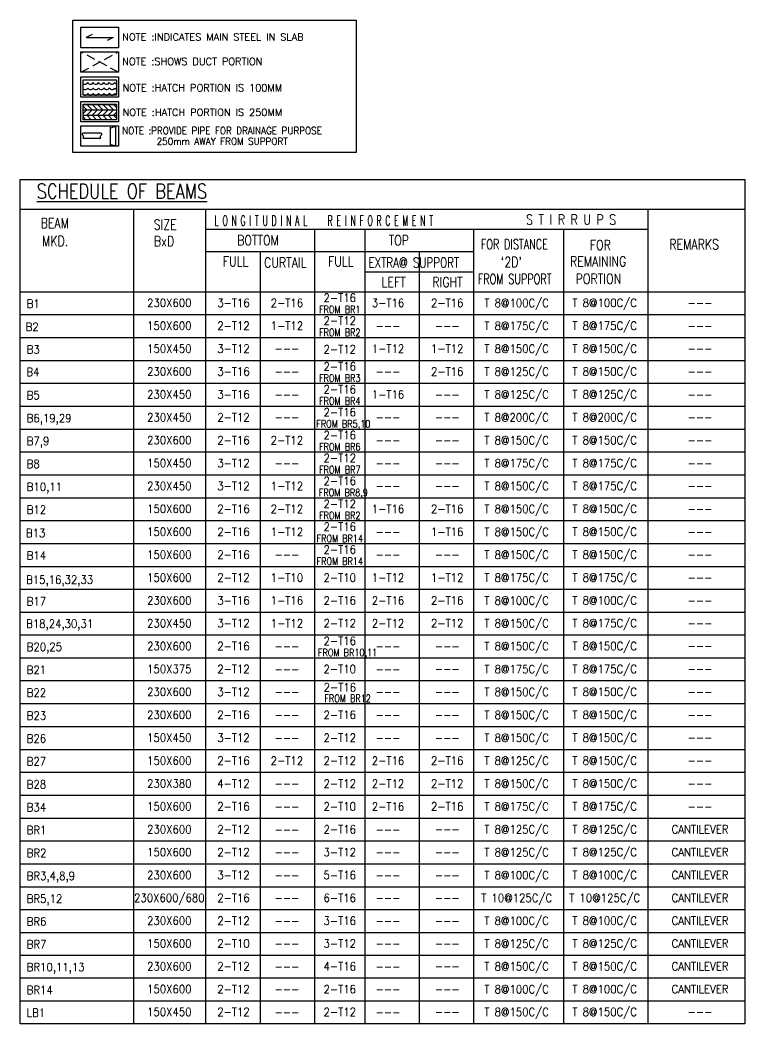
# Model space of a CAD drawing. Extents: x 2442.3 to 2484.6, y 847.7 to 875.8.
# Drawn here: x 2464.35 to 2484.58, y 847.74 to 875.75 of the extents above; entities that cross this region are included whole.
import ezdxf
from ezdxf.enums import TextEntityAlignment as Align

# ---------------------------------------------------------------- set-up
doc = ezdxf.new("R2010")
doc.units = 0
doc.linetypes.add('HIDDEN', pattern=[0.375, 0.25, -0.125])
for name, color, linetype in [('BORDER__BM_', 40, 'CONTINUOUS'), ('DUCT__BM_', 8, 'HIDDEN'), ('SCHEDULE_TEXT__BM_', 7, 'CONTINUOUS'), ('SECTION_BORDER__BM_', 8, 'CONTINUOUS'), ('SLAB_MARK__BM_', 251, 'CONTINUOUS'), ('SLEEVE__BM_', 80, 'CONTINUOUS'), ('SUB_TITLE__BM_', 3, 'CONTINUOUS'), ('SUNK_BY_150MM__BM_', 44, 'CONTINUOUS'), ('SUNK_BY_200MM__BM_', 201, 'CONTINUOUS'), ('TABLE__BM_', 251, 'CONTINUOUS'), ('TEXT_LEGEND___BM_', 7, 'CONTINUOUS'), ('TITLE__BM_', 6, 'CONTINUOUS')]:
    doc.layers.add(name, color=color, linetype=linetype)
doc.styles.add('ROMANS', font='romans')

# ---------------------------------------------------------------- blocks, each defined once
blk = doc.blocks.new('PIPE')
at = {"layer": 'SLEEVE__BM_'}
for p, q in [((0.001, 0.517), (0.001, 0.016)), ((0.151, 0.518), (0.151, 0.015))]:
    blk.add_line(p, q, dxfattribs=at)
for points in [[(0.151, 0.518, -0.422034), (0.076, 0.518)], [(0.151, 0.015, 0.422765), (0.076, 0.015)]]:
    blk.add_lwpolyline(points, format="xyb", dxfattribs=at)
for centre, start, end in [((0.039, 0.48), 44.6329, 135.5046), ((0.039, 0.053), 224.4858, 315.3902)]:
    blk.add_arc(centre, 0.0532, start, end, dxfattribs=at)

msp = doc.modelspace()

# ---------------------------------------------------------------- hatches: boundary and pattern name
at = {"layer": 'SUNK_BY_150MM__BM_'}
h = msp.add_hatch(dxfattribs=at)
h.set_pattern_fill('WATER', color=256, scale=0.15, style=0)
h.set_pattern_definition([(0, (3035.54644, 1224.96359), (0, 0.15), [0.03, -0.12]), (45, (3035.60644, 1224.97859), (0, 0.15), [0.042426407, -0.169705628]), (135, (3035.66644, 1224.97859), (-0.15, 0), [0.042426407, -0.169705628]), (26.565051, (3035.57644, 1224.96359), (0.15, 1e-10), [0.03354, -0.301870197]), (333.434949, (3035.66644, 1224.97859), (0.15, -1e-10), [0.03354, -0.301870197])])
h.paths.add_polyline_path([(2466.105, 874.088), (2466.105, 873.658), (2467.041, 873.658), (2467.041, 874.088)])
at = {"layer": 'SUNK_BY_200MM__BM_'}
h = msp.add_hatch(dxfattribs=at)
h.set_pattern_fill('GLB', color=256, scale=0.15, style=0)
h.set_pattern_definition([(0, (3299.30525, 1482.39976), (0, 0.15), []), (315, (3299.30525, 1482.39976), (0.15, 0), [0.212132034, -0.212132034]), (45, (3299.30525, 1482.39976), (0.15, 0), [0.212132034, -0.212132034])])
h.paths.add_polyline_path([(2466.105, 873.405), (2466.105, 872.975), (2467.041, 872.975), (2467.041, 873.405)])

# ---------------------------------------------------------------- linework, layer by layer
at = {"layer": 'BORDER__BM_'}
for p, q in [((2464.345, 870.482), (2484.585, 870.482)), ((2484.585, 868.165), (2464.345, 868.165))]:
    msp.add_line(p, q, dxfattribs=at)
msp.add_lwpolyline([(2464.345, 871.305), (2484.585, 871.305), (2484.585, 847.738), (2464.345, 847.738)], close=True, dxfattribs=at)
at = {"layer": 'DUCT__BM_'}
for p, q in [((2466.043, 874.298), (2467.094, 874.869)), ((2467.094, 874.298), (2466.043, 874.869))]:
    msp.add_line(p, q, dxfattribs=at)
at = {"layer": 'SECTION_BORDER__BM_'}
for points in [[(2465.818, 875.755), (2473.731, 875.755), (2473.731, 872.059), (2465.818, 872.059)], [(2466.043, 875.553), (2467.094, 875.553), (2467.094, 874.981), (2466.043, 874.981)], [(2466.043, 874.869), (2467.094, 874.869), (2467.094, 874.298), (2466.043, 874.298)], [(2466.043, 874.17), (2467.094, 874.17), (2467.094, 873.599), (2466.043, 873.599)], [(2466.043, 873.487), (2467.094, 873.487), (2467.094, 872.916), (2466.043, 872.916)], [(2466.043, 872.804), (2467.094, 872.804), (2467.094, 872.232), (2466.043, 872.232)]]:
    msp.add_lwpolyline(points, close=True, dxfattribs=at)
at = {"layer": 'SLAB_MARK__BM_'}
msp.add_lwpolyline([(2466.357, 875.349), (2466.194, 875.267), (2466.944, 875.267), (2466.78, 875.185)], dxfattribs=at)
at = {"layer": 'SUNK_BY_150MM__BM_'}
msp.add_lwpolyline([(2466.105, 874.088), (2467.041, 874.088), (2467.041, 873.658), (2466.105, 873.658)], close=True, dxfattribs=at)
at = {"layer": 'SUNK_BY_200MM__BM_'}
msp.add_lwpolyline([(2466.105, 873.405), (2467.041, 873.405), (2467.041, 872.975), (2466.105, 872.975)], close=True, dxfattribs=at)
at = {"layer": 'TABLE__BM_'}
for p, q in [((2467.514, 870.482), (2467.514, 868.165)), ((2469.524, 870.482), (2469.524, 868.165)), ((2469.524, 870.482), (2469.524, 868.165)), ((2469.524, 870.482), (2469.524, 847.738)), ((2481.874, 870.482), (2481.874, 868.165)), ((2481.874, 870.482), (2481.874, 847.738)), ((2481.874, 869.91), (2469.524, 869.91)), ((2472.569, 869.91), (2472.569, 868.165)), ((2472.569, 869.91), (2472.569, 868.165)), ((2472.569, 869.91), (2472.569, 847.738)), ((2473.968, 869.91), (2473.968, 868.165)), ((2473.968, 869.91), (2473.968, 847.738)), ((2477.003, 869.91), (2477.003, 868.165)), ((2477.003, 869.91), (2477.003, 868.165)), ((2477.003, 869.91), (2477.003, 847.738)), ((2479.523, 869.91), (2479.523, 868.165)), ((2479.523, 869.91), (2479.523, 847.738)), ((2469.524, 869.3), (2472.569, 869.3)), ((2471.051, 869.3), (2471.051, 868.165)), ((2471.051, 869.3), (2471.051, 868.165)), ((2471.051, 869.3), (2471.051, 847.738)), ((2472.569, 869.3), (2477.003, 869.3)), ((2473.968, 869.3), (2473.968, 868.165)), ((2475.486, 869.3), (2475.486, 868.165)), ((2475.486, 869.3), (2475.486, 847.738)), ((2477.003, 869.3), (2477.003, 868.165)), ((2473.968, 868.732), (2477.003, 868.732)), ((2475.486, 868.732), (2475.486, 868.165)), ((2467.514, 868.165), (2467.514, 863.054)), ((2469.524, 868.165), (2469.524, 863.054)), ((2471.051, 868.165), (2471.051, 863.054)), ((2472.569, 868.165), (2472.569, 863.054)), ((2473.968, 868.165), (2473.968, 863.054)), ((2475.486, 868.165), (2475.486, 863.054)), ((2477.003, 868.165), (2477.003, 863.054)), ((2477.003, 868.165), (2477.003, 863.054)), ((2477.003, 868.165), (2477.003, 863.054)), ((2479.523, 868.165), (2479.523, 863.054)), ((2481.874, 868.165), (2481.874, 863.054)), ((2484.585, 867.526), (2464.345, 867.526)), ((2484.585, 866.887), (2464.345, 866.887)), ((2484.585, 866.248), (2464.345, 866.248)), ((2484.585, 865.61), (2464.345, 865.61)), ((2484.585, 864.971), (2464.345, 864.971)), ((2484.585, 864.332), (2464.345, 864.332)), ((2484.585, 863.693), (2464.345, 863.693)), ((2484.585, 863.054), (2464.345, 863.054)), ((2467.514, 863.054), (2467.514, 858.586)), ((2484.585, 862.415), (2464.345, 862.415)), ((2469.524, 862.415), (2469.524, 858.586)), ((2471.051, 862.415), (2471.051, 858.586)), ((2472.569, 862.415), (2472.569, 858.586)), ((2473.968, 862.415), (2473.968, 858.586)), ((2475.486, 862.415), (2475.486, 858.586)), ((2477.003, 862.415), (2477.003, 858.586)), ((2477.003, 862.415), (2477.003, 858.586)), ((2477.003, 862.415), (2477.003, 858.586)), ((2479.523, 862.415), (2479.523, 858.586)), ((2481.874, 862.415), (2481.874, 858.586)), ((2484.585, 861.776), (2464.345, 861.776)), ((2484.585, 861.137), (2464.345, 861.137)), ((2484.585, 860.498), (2464.345, 860.498)), ((2484.585, 859.86), (2464.345, 859.86)), ((2484.585, 859.221), (2464.345, 859.221)), ((2467.514, 859.221), (2467.514, 847.738)), ((2469.524, 859.221), (2469.524, 848.375)), ((2471.051, 859.221), (2471.051, 848.375)), ((2472.569, 859.221), (2472.569, 857.886)), ((2473.968, 859.221), (2473.968, 857.886)), ((2475.486, 859.221), (2475.486, 847.738)), ((2477.003, 859.221), (2477.003, 847.738)), ((2479.523, 859.221), (2479.523, 847.738)), ((2481.874, 859.221), (2481.874, 847.738)), ((2484.585, 858.584), (2464.345, 858.584)), ((2467.514, 858.586), (2467.514, 858.584)), ((2469.524, 858.586), (2469.524, 858.584)), ((2471.051, 858.586), (2471.051, 858.584)), ((2472.569, 858.586), (2472.569, 858.584)), ((2473.968, 858.586), (2473.968, 858.584)), ((2475.486, 858.586), (2475.486, 858.584)), ((2477.003, 858.586), (2477.003, 858.582)), ((2477.003, 858.586), (2477.003, 858.582)), ((2477.003, 858.586), (2477.003, 858.584)), ((2479.523, 858.586), (2479.523, 858.584)), ((2481.874, 858.586), (2481.874, 858.584)), ((2484.585, 857.947), (2464.345, 857.947)), ((2484.585, 857.311), (2464.345, 857.311)), ((2484.585, 856.672), (2464.345, 856.672)), ((2484.585, 856.67), (2464.345, 856.67)), ((2484.585, 856.67), (2464.345, 856.67)), ((2484.585, 856.67), (2464.345, 856.67)), ((2484.585, 856.031), (2464.345, 856.031)), ((2484.585, 855.392), (2464.345, 855.392)), ((2484.585, 854.753), (2464.345, 854.753)), ((2484.585, 854.114), (2464.345, 854.114)), ((2484.585, 853.475), (2464.345, 853.475)), ((2484.585, 852.836), (2464.345, 852.836)), ((2484.585, 852.197), (2464.345, 852.197)), ((2484.585, 851.558), (2464.345, 851.558)), ((2484.585, 850.92), (2464.345, 850.92)), ((2484.585, 850.285), (2464.345, 850.285)), ((2484.585, 849.648), (2464.345, 849.648)), ((2484.585, 849.012), (2464.345, 849.012)), ((2484.585, 848.375), (2464.345, 848.375)), ((2484.585, 848.375), (2464.345, 848.375))]:
    msp.add_line(p, q, dxfattribs=at)

# ---------------------------------------------------------------- block references
at = {"layer": 'SLEEVE__BM_', "xscale": -0.9962016975403694, "yscale": 0.9962016975403694, "zscale": 0.996201697540334}
msp.add_blockref('PIPE', (2467.007, 872.25), dxfattribs=at)
at = {"layer": 'SLEEVE__BM_', "xscale": -0.9962016975403694, "yscale": 0.9962016975403694, "zscale": 0.996201697540334, "rotation": 90}
msp.add_blockref('PIPE', (2466.619, 872.61), dxfattribs=at)

# ---------------------------------------------------------------- texts
at = {"layer": 'SCHEDULE_TEXT__BM_', "linetype": 'CONTINUOUS', "style": 'ROMANS', "width": 0.9}
for s, p in [('B1', (2464.531, 867.725)), ('B2', (2464.5, 867.078)), ('B3', (2464.531, 866.447)), ('B4', (2464.522, 865.82)), ('B5', (2464.531, 865.169)), ('B6,19,29', (2464.531, 864.53)), ('B7,9', (2464.531, 863.891)), ('B8', (2464.531, 863.253)), ('B10,11', (2464.531, 862.614)), ('B12', (2464.531, 861.975)), ('B13', (2464.509, 861.324)), ('B14', (2464.531, 860.697)), ('B15,16,32,33', (2464.515, 860.022)), ('B17', (2464.531, 859.419)), ('B18,24,30,31', (2464.516, 858.793)), ('B20,25', (2464.531, 858.146)), ('B21', (2464.531, 857.505)), ('B22', (2464.531, 856.868)), ('B23', (2464.531, 856.227)), ('B26', (2464.531, 855.588)), ('B27', (2464.531, 854.949)), ('B28', (2464.531, 854.31)), ('B34', (2464.531, 853.671)), ('BR1', (2464.531, 853.033)), ('BR2', (2464.531, 852.394)), ('BR3,4,8,9', (2464.531, 851.755)), ('BR5,12', (2464.531, 851.118)), ('BR6', (2464.531, 850.481)), ('BR7', (2464.531, 849.845)), ('BR10,11,13', (2464.531, 849.208)), ('BR14', (2464.531, 848.571)), ('LB1', (2464.531, 847.935))]:
    msp.add_text(s, height=0.23, dxfattribs=at).set_placement(p)
at = {"layer": 'SCHEDULE_TEXT__BM_', "linetype": 'CONTINUOUS', "style": 'ROMANS'}
for s, height, width, p in [('230X600', 0.23, 0.9, (2468.513, 867.748)), ('3-T16', 0.23, 0.9, (2470.304, 867.747)), ('2-T16', 0.23, 0.9, (2471.796, 867.747)), ('2-T16', 0.23, 0.9, (2473.271, 867.89)), ('3-T16', 0.23, 0.9, (2474.619, 867.747)), ('2-T16', 0.23, 0.9, (2476.272, 867.747)), ('T 8@100C/C', 0.23, 0.9, (2478.211, 867.745)), ('T 8@100C/C', 0.23, 0.9, (2480.669, 867.748)), ('FROM BR1', 0.207, 0.8, (2473.271, 867.575)), ('---', 0.23, 0.9, (2483.331, 867.748)), ('2-T12', 0.23, 0.9, (2473.271, 867.251)), ('150X600', 0.23, 0.9, (2468.513, 867.109)), ('2-T12', 0.23, 0.9, (2470.304, 867.108)), ('1-T12', 0.23, 0.9, (2471.796, 867.108)), ('FROM BR2', 0.207, 0.8, (2473.271, 866.936)), ('---', 0.23, 0.9, (2474.619, 867.108)), ('---', 0.23, 0.9, (2476.272, 867.108)), ('T 8@175C/C', 0.23, 0.9, (2478.211, 867.106)), ('T 8@175C/C', 0.23, 0.9, (2480.669, 867.109)), ('---', 0.23, 0.9, (2483.331, 867.109)), ('150X450', 0.23, 0.9, (2468.513, 866.47)), ('3-T12', 0.23, 0.9, (2470.304, 866.469)), ('---', 0.23, 0.9, (2471.796, 866.469)), ('2-T12', 0.23, 0.9, (2473.271, 866.454)), ('1-T12', 0.23, 0.9, (2474.619, 866.469)), ('1-T12', 0.23, 0.9, (2476.272, 866.469)), ('T 8@150C/C', 0.23, 0.9, (2478.211, 866.467)), ('T 8@150C/C', 0.23, 0.9, (2480.669, 866.47)), ('---', 0.23, 0.9, (2483.331, 866.47)), ('230X600', 0.23, 0.9, (2468.513, 865.831)), ('3-T16', 0.23, 0.9, (2470.304, 865.83)), ('2-T16', 0.23, 0.9, (2473.271, 865.973)), ('2-T16', 0.23, 0.9, (2476.272, 865.83)), ('T 8@125C/C', 0.23, 0.9, (2478.211, 865.828)), ('T 8@150C/C', 0.23, 0.9, (2480.669, 865.831)), ('---', 0.23, 0.9, (2471.796, 865.83)), ('FROM BR3', 0.207, 0.8, (2473.271, 865.658)), ('---', 0.23, 0.9, (2474.619, 865.83)), ('---', 0.23, 0.9, (2483.331, 865.831)), ('2-T16', 0.23, 0.9, (2473.271, 865.335)), ('T 8@125C/C', 0.23, 0.9, (2478.211, 865.189)), ('T 8@125C/C', 0.23, 0.9, (2480.669, 865.192)), ('230X450', 0.23, 0.9, (2468.513, 865.192)), ('3-T16', 0.23, 0.9, (2470.304, 865.191)), ('---', 0.23, 0.9, (2471.796, 865.191)), ('FROM BR4', 0.207, 0.8, (2473.271, 865.02)), ('1-T16', 0.23, 0.9, (2474.619, 865.191)), ('---', 0.23, 0.9, (2476.272, 865.191)), ('---', 0.23, 0.9, (2483.331, 865.192)), ('2-T16', 0.23, 0.9, (2473.271, 864.696)), ('230X450', 0.23, 0.9, (2468.513, 864.553)), ('2-T12', 0.23, 0.9, (2470.304, 864.552)), ('---', 0.23, 0.9, (2471.796, 864.552)), ('---', 0.23, 0.9, (2474.619, 864.552)), ('---', 0.23, 0.9, (2476.272, 864.552)), ('T 8@200C/C', 0.23, 0.9, (2478.211, 864.55)), ('T 8@200C/C', 0.23, 0.9, (2480.669, 864.553)), ('---', 0.23, 0.9, (2483.331, 864.553)), ('FROM BR5,10', 0.207, 0.8, (2473.371, 864.381)), ('230X600', 0.23, 0.9, (2468.513, 863.915)), ('2-T16', 0.23, 0.9, (2470.304, 863.913)), ('2-T12', 0.23, 0.9, (2471.796, 863.913)), ('2-T16', 0.23, 0.9, (2473.271, 864.057)), ('T 8@150C/C', 0.23, 0.9, (2478.211, 863.911)), ('T 8@150C/C', 0.23, 0.9, (2480.669, 863.914)), ('FROM BR6', 0.207, 0.8, (2473.271, 863.742)), ('---', 0.23, 0.9, (2474.619, 863.913)), ('---', 0.23, 0.9, (2476.272, 863.913)), ('---', 0.23, 0.9, (2483.331, 863.914)), ('150X450', 0.23, 0.9, (2468.513, 863.276)), ('3-T12', 0.23, 0.9, (2470.304, 863.274)), ('2-T12', 0.23, 0.9, (2473.271, 863.418)), ('T 8@175C/C', 0.23, 0.9, (2478.211, 863.273)), ('T 8@175C/C', 0.23, 0.9, (2480.669, 863.275)), ('---', 0.23, 0.9, (2471.796, 863.274)), ('FROM BR7', 0.207, 0.8, (2473.271, 863.103)), ('---', 0.23, 0.9, (2474.619, 863.274)), ('---', 0.23, 0.9, (2476.272, 863.274)), ('---', 0.23, 0.9, (2483.331, 863.275)), ('2-T16', 0.23, 0.9, (2473.271, 862.779)), ('T 8@175C/C', 0.23, 0.9, (2480.669, 862.637)), ('230X450', 0.23, 0.9, (2468.513, 862.637)), ('3-T12', 0.23, 0.9, (2470.304, 862.636)), ('1-T12', 0.23, 0.9, (2471.796, 862.636)), ('FROM BR8,9', 0.207, 0.8, (2473.371, 862.464)), ('---', 0.23, 0.9, (2474.619, 862.636)), ('---', 0.23, 0.9, (2476.272, 862.636)), ('T 8@150C/C', 0.23, 0.9, (2478.211, 862.634)), ('---', 0.23, 0.9, (2483.331, 862.637)), ('2-T12', 0.23, 0.9, (2473.271, 862.14)), ('150X600', 0.23, 0.9, (2468.513, 861.998)), ('2-T16', 0.23, 0.9, (2470.304, 861.997)), ('2-T12', 0.23, 0.9, (2471.796, 861.997)), ('1-T16', 0.23, 0.9, (2474.619, 861.997)), ('2-T16', 0.23, 0.9, (2476.272, 861.997)), ('T 8@150C/C', 0.23, 0.9, (2478.211, 861.995)), ('T 8@150C/C', 0.23, 0.9, (2480.669, 861.998)), ('---', 0.23, 0.9, (2483.331, 861.998)), ('FROM BR2', 0.207, 0.8, (2473.271, 861.825)), ('150X600', 0.23, 0.9, (2468.513, 861.359)), ('2-T16', 0.23, 0.9, (2470.304, 861.358)), ('1-T12', 0.23, 0.9, (2471.796, 861.358)), ('2-T16', 0.23, 0.9, (2473.271, 861.501)), ('1-T16', 0.23, 0.9, (2476.272, 861.358)), ('T 8@150C/C', 0.23, 0.9, (2478.211, 861.356)), ('T 8@150C/C', 0.23, 0.9, (2480.669, 861.359)), ('FROM BR14', 0.207, 0.8, (2473.271, 861.186)), ('---', 0.23, 0.9, (2474.619, 861.358)), ('---', 0.23, 0.9, (2483.331, 861.359)), ('150X600', 0.23, 0.9, (2468.513, 860.72)), ('2-T16', 0.23, 0.9, (2470.304, 860.719)), ('2-T16', 0.23, 0.9, (2473.271, 860.862)), ('T 8@150C/C', 0.23, 0.9, (2478.211, 860.717)), ('T 8@150C/C', 0.23, 0.9, (2480.669, 860.72)), ('---', 0.23, 0.9, (2471.796, 860.719)), ('FROM BR14', 0.207, 0.8, (2473.271, 860.547)), ('---', 0.23, 0.9, (2474.619, 860.719)), ('---', 0.23, 0.9, (2476.272, 860.719)), ('---', 0.23, 0.9, (2483.331, 860.72)), ('150X600', 0.23, 0.9, (2468.513, 860.081)), ('2-T12', 0.23, 0.9, (2470.304, 860.08)), ('1-T10', 0.23, 0.9, (2471.796, 860.08)), ('2-T10', 0.23, 0.9, (2473.271, 860.08)), ('1-T12', 0.23, 0.9, (2474.619, 860.08)), ('1-T12', 0.23, 0.9, (2476.272, 860.08)), ('T 8@175C/C', 0.23, 0.9, (2478.211, 860.078)), ('T 8@175C/C', 0.23, 0.9, (2480.669, 860.081)), ('---', 0.23, 0.9, (2483.331, 860.081)), ('230X600', 0.23, 0.9, (2468.513, 859.442)), ('3-T16', 0.23, 0.9, (2470.304, 859.441)), ('1-T16', 0.23, 0.9, (2471.796, 859.441)), ('2-T16', 0.23, 0.9, (2473.271, 859.441)), ('2-T16', 0.23, 0.9, (2474.619, 859.441)), ('2-T16', 0.23, 0.9, (2476.272, 859.441)), ('T 8@100C/C', 0.23, 0.9, (2478.211, 859.439)), ('T 8@100C/C', 0.23, 0.9, (2480.669, 859.442)), ('---', 0.23, 0.9, (2483.331, 859.442)), ('230X450', 0.23, 0.9, (2468.513, 858.806)), ('3-T12', 0.23, 0.9, (2470.304, 858.807)), ('1-T12', 0.23, 0.9, (2471.796, 858.804)), ('2-T12', 0.23, 0.9, (2473.271, 858.807)), ('2-T12', 0.23, 0.9, (2474.619, 858.804)), ('2-T12', 0.23, 0.9, (2476.272, 858.807)), ('T 8@150C/C', 0.23, 0.9, (2478.211, 858.805)), ('T 8@175C/C', 0.23, 0.9, (2480.669, 858.808)), ('---', 0.23, 0.9, (2483.331, 858.808)), ('2-T16', 0.23, 0.9, (2473.271, 858.313)), ('T 8@150C/C', 0.23, 0.9, (2478.211, 858.166)), ('T 8@150C/C', 0.23, 0.9, (2480.669, 858.169)), ('230X600', 0.23, 0.9, (2468.513, 858.169)), ('2-T16', 0.23, 0.9, (2470.304, 858.168)), ('---', 0.23, 0.9, (2471.796, 858.166)), ('FROM BR10,11', 0.207, 0.8, (2473.49, 857.998)), ('---', 0.23, 0.9, (2474.619, 858.166)), ('---', 0.23, 0.9, (2476.272, 858.168)), ('---', 0.23, 0.9, (2483.331, 858.169)), ('150X375', 0.23, 0.9, (2468.513, 857.528)), ('2-T12', 0.23, 0.9, (2470.304, 857.527)), ('---', 0.23, 0.9, (2471.796, 857.524)), ('2-T10', 0.23, 0.9, (2473.271, 857.527)), ('---', 0.23, 0.9, (2474.619, 857.524)), ('---', 0.23, 0.9, (2476.272, 857.527)), ('T 8@175C/C', 0.23, 0.9, (2478.211, 857.525)), ('T 8@175C/C', 0.23, 0.9, (2480.669, 857.528)), ('---', 0.23, 0.9, (2483.331, 857.528)), ('230X600', 0.23, 0.9, (2468.513, 856.891)), ('3-T12', 0.23, 0.9, (2470.304, 856.89)), ('2-T16', 0.23, 0.9, (2473.275, 857.017)), ('T 8@150C/C', 0.23, 0.9, (2478.211, 856.888)), ('T 8@150C/C', 0.23, 0.9, (2480.669, 856.891)), ('---', 0.23, 0.9, (2471.796, 856.888)), ('FROM BR12', 0.207, 0.8, (2473.49, 856.721)), ('---', 0.23, 0.9, (2474.619, 856.888)), ('---', 0.23, 0.9, (2476.272, 856.89)), ('---', 0.23, 0.9, (2483.331, 856.891)), ('230X600', 0.23, 0.9, (2468.513, 856.25)), ('2-T16', 0.23, 0.9, (2470.304, 856.249)), ('2-T16', 0.23, 0.9, (2473.271, 856.249)), ('T 8@150C/C', 0.23, 0.9, (2478.211, 856.247)), ('T 8@150C/C', 0.23, 0.9, (2480.669, 856.25)), ('---', 0.23, 0.9, (2471.796, 856.247)), ('---', 0.23, 0.9, (2474.619, 856.247)), ('---', 0.23, 0.9, (2476.272, 856.249)), ('---', 0.23, 0.9, (2483.331, 856.25)), ('150X450', 0.23, 0.9, (2468.513, 855.611)), ('3-T12', 0.23, 0.9, (2470.304, 855.61)), ('---', 0.23, 0.9, (2471.796, 855.608)), ('2-T12', 0.23, 0.9, (2473.271, 855.61)), ('---', 0.23, 0.9, (2474.619, 855.608)), ('---', 0.23, 0.9, (2476.272, 855.61)), ('T 8@150C/C', 0.23, 0.9, (2478.211, 855.608)), ('T 8@150C/C', 0.23, 0.9, (2480.669, 855.611)), ('---', 0.23, 0.9, (2483.331, 855.611)), ('150X600', 0.23, 0.9, (2468.513, 854.972)), ('2-T16', 0.23, 0.9, (2470.304, 854.971)), ('2-T12', 0.23, 0.9, (2471.796, 854.969)), ('2-T12', 0.23, 0.9, (2473.271, 854.971)), ('2-T16', 0.23, 0.9, (2474.619, 854.969)), ('2-T16', 0.23, 0.9, (2476.272, 854.971)), ('T 8@125C/C', 0.23, 0.9, (2478.211, 854.969)), ('T 8@150C/C', 0.23, 0.9, (2480.669, 854.972)), ('---', 0.23, 0.9, (2483.331, 854.972)), ('230X380', 0.23, 0.9, (2468.513, 854.333)), ('4-T12', 0.23, 0.9, (2470.304, 854.332)), ('2-T12', 0.23, 0.9, (2473.271, 854.332)), ('2-T12', 0.23, 0.9, (2474.619, 854.33)), ('2-T12', 0.23, 0.9, (2476.272, 854.332)), ('T 8@150C/C', 0.23, 0.9, (2478.211, 854.33)), ('T 8@150C/C', 0.23, 0.9, (2480.669, 854.333)), ('---', 0.23, 0.9, (2471.796, 854.33)), ('---', 0.23, 0.9, (2483.331, 854.333)), ('T 8@175C/C', 0.23, 0.9, (2478.211, 853.691)), ('T 8@175C/C', 0.23, 0.9, (2480.669, 853.694)), ('150X600', 0.23, 0.9, (2468.513, 853.695)), ('2-T16', 0.23, 0.9, (2470.304, 853.693)), ('---', 0.23, 0.9, (2471.796, 853.691)), ('2-T10', 0.23, 0.9, (2473.271, 853.693)), ('2-T16', 0.23, 0.9, (2474.619, 853.691)), ('2-T16', 0.23, 0.9, (2476.272, 853.693)), ('---', 0.23, 0.9, (2483.331, 853.694)), ('230X600', 0.23, 0.9, (2468.513, 853.056)), ('2-T12', 0.23, 0.9, (2470.304, 853.054)), ('---', 0.23, 0.9, (2471.796, 853.052)), ('2-T16', 0.23, 0.9, (2473.271, 853.054)), ('---', 0.23, 0.9, (2474.619, 853.052)), ('---', 0.23, 0.9, (2476.272, 853.054)), ('T 8@125C/C', 0.23, 0.9, (2478.211, 853.053)), ('T 8@125C/C', 0.23, 0.9, (2480.669, 853.055)), ('CANTILEVER', 0.23, 0.9, (2483.331, 853.055)), ('150X600', 0.23, 0.9, (2468.513, 852.417)), ('2-T12', 0.23, 0.9, (2470.304, 852.416)), ('3-T12', 0.23, 0.9, (2473.271, 852.416)), ('T 8@125C/C', 0.23, 0.9, (2478.211, 852.414)), ('T 8@125C/C', 0.23, 0.9, (2480.669, 852.417)), ('CANTILEVER', 0.23, 0.9, (2483.331, 852.417)), ('---', 0.23, 0.9, (2471.796, 852.413)), ('---', 0.23, 0.9, (2474.619, 852.413)), ('---', 0.23, 0.9, (2476.272, 852.416)), ('230X600', 0.23, 0.9, (2468.513, 851.778)), ('3-T12', 0.23, 0.9, (2470.304, 851.777)), ('5-T16', 0.23, 0.9, (2473.271, 851.777)), ('T 8@100C/C', 0.23, 0.9, (2478.211, 851.775)), ('T 8@100C/C', 0.23, 0.9, (2480.669, 851.778)), ('CANTILEVER', 0.23, 0.9, (2483.331, 851.778)), ('---', 0.23, 0.9, (2471.796, 851.774)), ('---', 0.23, 0.9, (2474.619, 851.774)), ('---', 0.23, 0.9, (2476.272, 851.777)), ('230X600/680', 0.23, 0.9, (2468.513, 851.141)), ('2-T16', 0.23, 0.9, (2470.304, 851.14)), ('---', 0.23, 0.9, (2471.796, 851.138)), ('6-T16', 0.23, 0.9, (2473.271, 851.14)), ('---', 0.23, 0.9, (2474.619, 851.138)), ('---', 0.23, 0.9, (2476.272, 851.14)), ('T 10@125C/C', 0.23, 0.9, (2478.211, 851.138)), ('T 10@125C/C', 0.23, 0.9, (2480.669, 851.141)), ('CANTILEVER', 0.23, 0.9, (2483.331, 851.141)), ('230X600', 0.23, 0.9, (2468.513, 850.505)), ('2-T12', 0.23, 0.9, (2470.304, 850.503)), ('---', 0.23, 0.9, (2471.796, 850.501)), ('3-T16', 0.23, 0.9, (2473.271, 850.503)), ('---', 0.23, 0.9, (2474.619, 850.501)), ('---', 0.23, 0.9, (2476.272, 850.503)), ('T 8@100C/C', 0.23, 0.9, (2478.211, 850.501)), ('T 8@100C/C', 0.23, 0.9, (2480.669, 850.504)), ('CANTILEVER', 0.23, 0.9, (2483.331, 850.504)), ('150X600', 0.23, 0.9, (2468.513, 849.868)), ('2-T10', 0.23, 0.9, (2470.304, 849.867)), ('3-T12', 0.23, 0.9, (2473.271, 849.867)), ('T 8@125C/C', 0.23, 0.9, (2478.211, 849.865)), ('T 8@125C/C', 0.23, 0.9, (2480.669, 849.868)), ('CANTILEVER', 0.23, 0.9, (2483.331, 849.868)), ('---', 0.23, 0.9, (2471.796, 849.864)), ('---', 0.23, 0.9, (2474.619, 849.864)), ('---', 0.23, 0.9, (2476.272, 849.867)), ('230X600', 0.23, 0.9, (2468.513, 849.231)), ('T 8@150C/C', 0.23, 0.9, (2478.211, 849.228)), ('T 8@150C/C', 0.23, 0.9, (2480.669, 849.231)), ('CANTILEVER', 0.23, 0.9, (2483.331, 849.231)), ('2-T12', 0.23, 0.9, (2470.304, 849.23)), ('---', 0.23, 0.9, (2471.796, 849.228)), ('4-T16', 0.23, 0.9, (2473.271, 849.23)), ('---', 0.23, 0.9, (2474.619, 849.228)), ('---', 0.23, 0.9, (2476.272, 849.23)), ('150X600', 0.23, 0.9, (2468.513, 848.595)), ('2-T12', 0.23, 0.9, (2470.304, 848.593)), ('---', 0.23, 0.9, (2471.796, 848.591)), ('2-T16', 0.23, 0.9, (2473.271, 848.593)), ('---', 0.23, 0.9, (2474.619, 848.591)), ('---', 0.23, 0.9, (2476.272, 848.593)), ('T 8@100C/C', 0.23, 0.9, (2478.211, 848.591)), ('T 8@100C/C', 0.23, 0.9, (2480.669, 848.594)), ('CANTILEVER', 0.23, 0.9, (2483.331, 848.594)), ('150X450', 0.23, 0.9, (2468.513, 847.958)), ('2-T12', 0.23, 0.9, (2470.304, 847.957)), ('2-T12', 0.23, 0.9, (2473.271, 847.957)), ('T 8@150C/C', 0.23, 0.9, (2478.211, 847.955)), ('T 8@150C/C', 0.23, 0.9, (2480.669, 847.958)), ('---', 0.23, 0.9, (2471.796, 847.954)), ('---', 0.23, 0.9, (2474.619, 847.954)), ('---', 0.23, 0.9, (2476.272, 847.957)), ('---', 0.23, 0.9, (2483.331, 847.958))]:
    msp.add_text(s, height=height, dxfattribs=dict(at, width=width)).set_placement(p, align=Align.CENTER)
at = {"layer": 'SUB_TITLE__BM_', "style": 'ROMANS'}
for s, height, width, p in [('BEAM', 0.2811, 0.8, (2464.919, 869.949)), ('L O N G I T U D I N A L   R E I N F O R C E M E N T', 0.28111, 0.55, (2469.78, 870.017)), ('S T I R R U P S', 0.28111, 0.8, (2478.473, 870.047)), ('SIZE', 0.2811, 0.8, (2468.076, 869.905)), ('MKD.', 0.2811, 0.8, (2464.958, 869.448)), ('BxD', 0.2811, 0.8, (2468.082, 869.443)), ('BOTTOM', 0.2811, 0.8, (2470.406, 869.469)), ('TOP', 0.2811, 0.8, (2474.637, 869.469)), ('FOR DISTANCE ', 0.28111, 0.7, (2477.211, 869.357)), ('REMARKS', 0.2811, 0.8, (2482.474, 869.355)), ('FOR', 0.2811, 0.8, (2480.255, 869.336)), ('FULL', 0.2811, 0.8, (2470.007, 868.879)), ('CURTAIL', 0.2811, 0.8, (2471.158, 868.846)), ('FULL', 0.2811, 0.8, (2472.945, 868.879)), ('EXTRA@ SUPPORT', 0.28111, 0.75, (2474.075, 868.846)), (" `2D'", 0.2811, 0.8, (2477.616, 868.862)), ('REMAINING ', 0.2811, 0.8, (2479.7, 868.88)), ('LEFT', 0.2811, 0.8, (2474.439, 868.302)), ('RIGHT', 0.2811, 0.8, (2475.857, 868.302)), ('FROM SUPPORT', 0.28111, 0.7, (2477.127, 868.389)), ('PORTION', 0.2811, 0.8, (2479.858, 868.394))]:
    msp.add_text(s, height=height, dxfattribs=dict(at, width=width)).set_placement(p)
at = {"layer": 'TEXT_LEGEND___BM_', "linetype": 'CONTINUOUS', "style": 'ROMANS'}
for s, p in [('NOTE :INDICATES MAIN STEEL IN SLAB', (2467.195, 875.183)), ('NOTE :SHOWS DUCT PORTION', (2467.195, 874.5)), ('NOTE :HATCH PORTION IS 100MM ', (2467.206, 873.765)), ('NOTE :HATCH PORTION IS 250MM ', (2467.208, 873.079))]:
    msp.add_text(s, height=0.2, dxfattribs=at).set_placement(p)
at = {"layer": 'TEXT_LEGEND___BM_', "linetype": 'CONTINUOUS', "style": 'ROMANS', "width": 0.9}
for s, p in [('NOTE :PROVIDE PIPE FOR DRAINAGE PURPOSE', (2467.195, 872.571)), ('250mm AWAY FROM SUPPORT ', (2468.159, 872.272))]:
    msp.add_text(s, height=0.2, dxfattribs=at).set_placement(p)
at = {"layer": 'TITLE__BM_', "style": 'ROMANS', "width": 0.8}
msp.add_text('%%uSCHEDULE OF BEAMS', height=0.41431, dxfattribs=at).set_placement((2464.81, 870.772))

doc.saveas('drawing.dxf')
